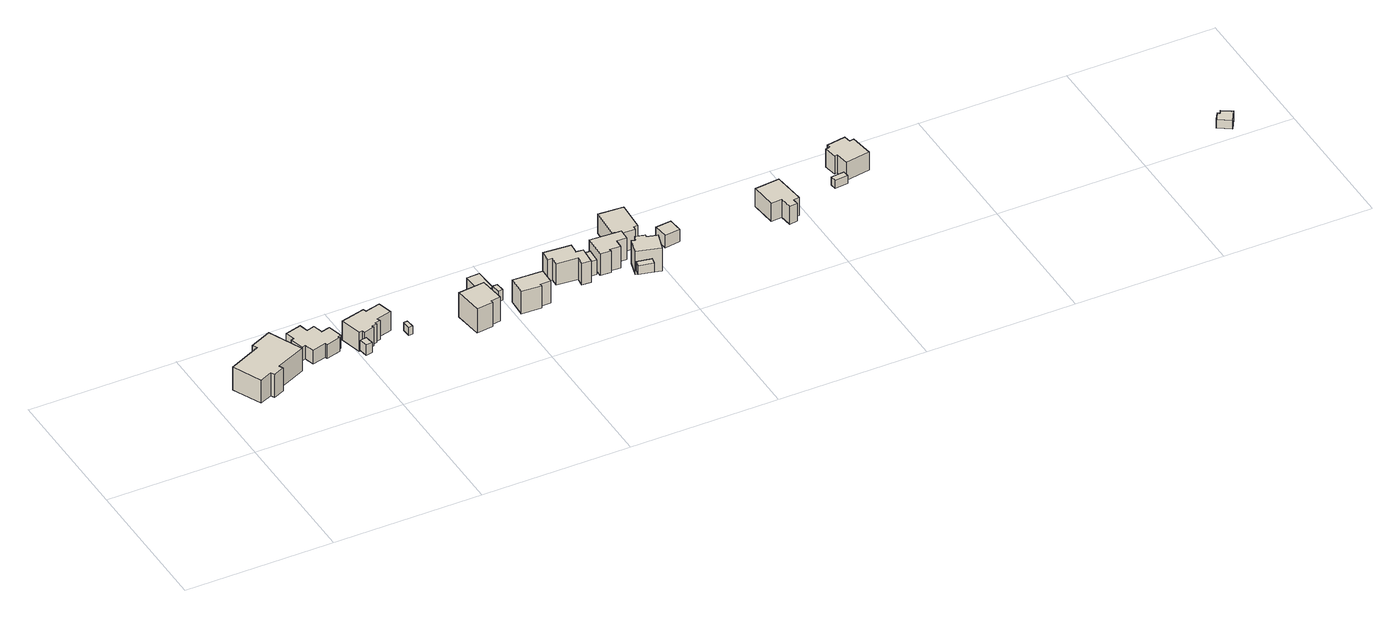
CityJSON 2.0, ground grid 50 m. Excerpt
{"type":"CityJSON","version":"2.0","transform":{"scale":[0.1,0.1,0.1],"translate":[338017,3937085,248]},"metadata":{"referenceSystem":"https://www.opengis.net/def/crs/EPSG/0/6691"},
"CityObjects":{
"building1":{"type":"Building","attributes":{"usage":"411","measuredHeight":10.8,"storeysAboveGround":2,"BuildingIDAttribute.prefecture":"14","BuildingIDAttribute.city":"14151","BuildingDetailAttribute.totalFloorArea":393.29,"BuildingDetailAttribute.buildingFootprintArea":196.64,"BuildingDetailAttribute.buildingStructureType":"601","BuildingDetailAttribute.buildingStructureOrgType":"1","BuildingDetailAttribute.orgUsage":"10","BuildingDetailAttribute.surveyYear":2015,"BuildingLandSlideRiskAttribute.description":"1","BuildingLandSlideRiskAttribute.areaType":"1"},"geometry":[{"type":"Solid","lod":"1","boundaries":[[[[0,1,2,3,4,5,6,7,8,9]],[[8,10,11,9]],[[7,12,10,8]],[[6,13,12,7]],[[5,14,13,6]],[[4,15,14,5]],[[3,16,15,4]],[[2,17,16,3]],[[1,18,17,2]],[[0,19,18,1]],[[9,11,19,0]],[[10,12,13,14,15,16,17,18,19,11]]]]}]},
"building2":{"type":"Building","attributes":{"usage":"411","measuredHeight":7.9,"storeysAboveGround":2,"BuildingIDAttribute.prefecture":"14","BuildingIDAttribute.city":"14151","BuildingDetailAttribute.totalFloorArea":126.97,"BuildingDetailAttribute.buildingFootprintArea":63.48,"BuildingDetailAttribute.buildingStructureType":"601","BuildingDetailAttribute.buildingStructureOrgType":"1","BuildingDetailAttribute.orgUsage":"10","BuildingDetailAttribute.surveyYear":2015,"BuildingLandSlideRiskAttribute.description":"1","BuildingLandSlideRiskAttribute.areaType":"1"},"geometry":[{"type":"Solid","lod":"1","boundaries":[[[[20,21,22,23,24,25,26,27,28,29,30,31,32,33,34,35]],[[34,36,37,35]],[[33,38,36,34]],[[32,39,38,33]],[[31,40,39,32]],[[30,41,40,31]],[[29,42,41,30]],[[28,43,42,29]],[[27,44,43,28]],[[26,45,44,27]],[[25,46,45,26]],[[24,47,46,25]],[[23,48,47,24]],[[22,49,48,23]],[[21,50,49,22]],[[20,51,50,21]],[[35,37,51,20]],[[36,38,39,40,41,42,43,44,45,46,47,48,49,50,51,37]]]]}]},
"building3":{"type":"Building","attributes":{"measuredHeight":4,"BuildingIDAttribute.prefecture":"14","BuildingIDAttribute.city":"14151","BuildingDetailAttribute.surveyYear":2015,"BuildingLandSlideRiskAttribute.description":"1","BuildingLandSlideRiskAttribute.areaType":"1"},"geometry":[{"type":"Solid","lod":"1","boundaries":[[[[52,53,54,55]],[[54,56,57,55]],[[53,58,56,54]],[[52,59,58,53]],[[55,57,59,52]],[[56,58,59,57]]]]}]},
"building4":{"type":"Building","attributes":{"usage":"411","measuredHeight":8.1,"storeysAboveGround":1,"BuildingIDAttribute.prefecture":"14","BuildingIDAttribute.city":"14151","BuildingDetailAttribute.totalFloorArea":75.97,"BuildingDetailAttribute.buildingFootprintArea":75.97,"BuildingDetailAttribute.buildingStructureType":"601","BuildingDetailAttribute.buildingStructureOrgType":"1","BuildingDetailAttribute.orgUsage":"10","BuildingDetailAttribute.surveyYear":2015,"BuildingLandSlideRiskAttribute.description":"1","BuildingLandSlideRiskAttribute.areaType":"1"},"geometry":[{"type":"Solid","lod":"1","boundaries":[[[[60,61,62,63,64,65,66,67,68,69,70,71,72,73]],[[72,74,75,73]],[[71,76,74,72]],[[70,77,76,71]],[[69,78,77,70]],[[68,79,78,69]],[[67,80,79,68]],[[66,81,80,67]],[[65,82,81,66]],[[64,83,82,65]],[[63,84,83,64]],[[62,85,84,63]],[[61,86,85,62]],[[60,87,86,61]],[[73,75,87,60]],[[74,76,77,78,79,80,81,82,83,84,85,86,87,75]]]]}]},
"building5":{"type":"Building","attributes":{"BuildingIDAttribute.prefecture":"14","BuildingIDAttribute.city":"14151","BuildingDetailAttribute.surveyYear":2015,"BuildingLandSlideRiskAttribute.description":"1","BuildingLandSlideRiskAttribute.areaType":"1"},"geometry":[{"type":"Solid","lod":"1","boundaries":[[[[88,89,90,91]],[[90,92,93,91]],[[89,94,92,90]],[[88,95,94,89]],[[91,93,95,88]],[[92,94,95,93]]]]}]},
"building6":{"type":"Building","attributes":{"usage":"411","measuredHeight":10,"storeysAboveGround":1,"BuildingIDAttribute.prefecture":"14","BuildingIDAttribute.city":"14151","BuildingDetailAttribute.totalFloorArea":70.71,"BuildingDetailAttribute.buildingFootprintArea":70.71,"BuildingDetailAttribute.buildingStructureType":"601","BuildingDetailAttribute.buildingStructureOrgType":"1","BuildingDetailAttribute.orgUsage":"10","BuildingDetailAttribute.surveyYear":2015,"BuildingLandSlideRiskAttribute.description":"1","BuildingLandSlideRiskAttribute.areaType":"1"},"geometry":[{"type":"Solid","lod":"1","boundaries":[[[[96,97,98,99,100,101]],[[100,102,103,101]],[[99,104,102,100]],[[98,105,104,99]],[[97,106,105,98]],[[96,107,106,97]],[[101,103,107,96]],[[102,104,105,106,107,103]]]]}]},
"building7":{"type":"Building","attributes":{"usage":"411","storeysAboveGround":1,"BuildingIDAttribute.prefecture":"14","BuildingIDAttribute.city":"14151","BuildingDetailAttribute.totalFloorArea":9.67,"BuildingDetailAttribute.buildingFootprintArea":9.67,"BuildingDetailAttribute.buildingStructureType":"601","BuildingDetailAttribute.buildingStructureOrgType":"1","BuildingDetailAttribute.orgUsage":"10","BuildingDetailAttribute.surveyYear":2015,"BuildingLandSlideRiskAttribute.description":"1","BuildingLandSlideRiskAttribute.areaType":"1"},"geometry":[{"type":"Solid","lod":"1","boundaries":[[[[108,109,110,111]],[[110,112,113,111]],[[109,114,112,110]],[[108,115,114,109]],[[111,113,115,108]],[[112,114,115,113]]]]}]},
"building8":{"type":"Building","attributes":{"usage":"411","measuredHeight":5.7,"storeysAboveGround":1,"BuildingIDAttribute.prefecture":"14","BuildingIDAttribute.city":"14151","BuildingDetailAttribute.totalFloorArea":30.87,"BuildingDetailAttribute.buildingFootprintArea":30.87,"BuildingDetailAttribute.buildingStructureType":"601","BuildingDetailAttribute.buildingStructureOrgType":"1","BuildingDetailAttribute.orgUsage":"10","BuildingDetailAttribute.surveyYear":2015,"BuildingLandSlideRiskAttribute.description":"1","BuildingLandSlideRiskAttribute.areaType":"1"},"geometry":[{"type":"Solid","lod":"1","boundaries":[[[[116,117,118,119]],[[118,120,121,119]],[[117,122,120,118]],[[116,123,122,117]],[[119,121,123,116]],[[120,122,123,121]]]]}]},
"building9":{"type":"Building","attributes":{"measuredHeight":4.3,"BuildingIDAttribute.prefecture":"14","BuildingIDAttribute.city":"14151","BuildingDetailAttribute.surveyYear":2015,"BuildingLandSlideRiskAttribute.description":"1","BuildingLandSlideRiskAttribute.areaType":"1"},"geometry":[{"type":"Solid","lod":"1","boundaries":[[[[124,125,126,127]],[[126,128,129,127]],[[125,130,128,126]],[[124,131,130,125]],[[127,129,131,124]],[[128,130,131,129]]]]}]},
"building10":{"type":"Building","attributes":{"usage":"411","measuredHeight":9,"storeysAboveGround":1,"BuildingIDAttribute.prefecture":"14","BuildingIDAttribute.city":"14151","BuildingDetailAttribute.totalFloorArea":52.3,"BuildingDetailAttribute.buildingFootprintArea":52.3,"BuildingDetailAttribute.buildingStructureType":"601","BuildingDetailAttribute.buildingStructureOrgType":"1","BuildingDetailAttribute.orgUsage":"10","BuildingDetailAttribute.surveyYear":2015,"BuildingLandSlideRiskAttribute.description":"1","BuildingLandSlideRiskAttribute.areaType":"1"},"geometry":[{"type":"Solid","lod":"1","boundaries":[[[[132,133,134,135,136,137]],[[136,138,139,137]],[[135,140,138,136]],[[134,141,140,135]],[[133,142,141,134]],[[132,143,142,133]],[[137,139,143,132]],[[138,140,141,142,143,139]]]]}]},
"building11":{"type":"Building","attributes":{"usage":"411","measuredHeight":9.1,"storeysAboveGround":2,"BuildingIDAttribute.prefecture":"14","BuildingIDAttribute.city":"14151","BuildingDetailAttribute.totalFloorArea":123.12,"BuildingDetailAttribute.buildingFootprintArea":61.56,"BuildingDetailAttribute.buildingStructureType":"601","BuildingDetailAttribute.buildingStructureOrgType":"1","BuildingDetailAttribute.orgUsage":"10","BuildingDetailAttribute.surveyYear":2015},"geometry":[{"type":"Solid","lod":"1","boundaries":[[[[144,145,146,147,148,149,150,151,152,153]],[[152,154,155,153]],[[151,156,154,152]],[[150,157,156,151]],[[149,158,157,150]],[[148,159,158,149]],[[147,160,159,148]],[[146,161,160,147]],[[145,162,161,146]],[[144,163,162,145]],[[153,155,163,144]],[[154,156,157,158,159,160,161,162,163,155]]]]}]},
"building12":{"type":"Building","attributes":{"measuredHeight":3.6,"BuildingIDAttribute.prefecture":"14","BuildingIDAttribute.city":"14151","BuildingDetailAttribute.surveyYear":2015},"geometry":[{"type":"Solid","lod":"1","boundaries":[[[[164,165,166,167]],[[166,168,169,167]],[[165,170,168,166]],[[164,171,170,165]],[[167,169,171,164]],[[168,170,171,169]]]]}]},
"building13":{"type":"Building","attributes":{"measuredHeight":7,"BuildingIDAttribute.prefecture":"14","BuildingIDAttribute.city":"14151","BuildingDetailAttribute.surveyYear":2015},"geometry":[{"type":"Solid","lod":"1","boundaries":[[[[172,173,174,175]],[[174,176,177,175]],[[173,178,176,174]],[[172,179,178,173]],[[175,177,179,172]],[[176,178,179,177]]]]}]},
"building14":{"type":"Building","attributes":{"usage":"411","measuredHeight":9.2,"storeysAboveGround":2,"BuildingIDAttribute.prefecture":"14","BuildingIDAttribute.city":"14151","BuildingDetailAttribute.totalFloorArea":108.92,"BuildingDetailAttribute.buildingFootprintArea":54.46,"BuildingDetailAttribute.buildingStructureType":"601","BuildingDetailAttribute.buildingStructureOrgType":"1","BuildingDetailAttribute.orgUsage":"10","BuildingDetailAttribute.surveyYear":2015},"geometry":[{"type":"Solid","lod":"1","boundaries":[[[[180,181,182,183,184,185,186,187]],[[186,188,189,187]],[[185,190,188,186]],[[184,191,190,185]],[[183,192,191,184]],[[182,193,192,183]],[[181,194,193,182]],[[180,195,194,181]],[[187,189,195,180]],[[188,190,191,192,193,194,195,189]]]]}]},
"building15":{"type":"Building","attributes":{"usage":"411","measuredHeight":3.9,"storeysAboveGround":2,"BuildingIDAttribute.prefecture":"14","BuildingIDAttribute.city":"14151","BuildingDetailAttribute.totalFloorArea":16.1,"BuildingDetailAttribute.buildingFootprintArea":8.05,"BuildingDetailAttribute.buildingStructureType":"601","BuildingDetailAttribute.buildingStructureOrgType":"1","BuildingDetailAttribute.orgUsage":"10","BuildingDetailAttribute.surveyYear":2015},"geometry":[{"type":"Solid","lod":"1","boundaries":[[[[196,197,198,199]],[[198,200,201,199]],[[197,202,200,198]],[[196,203,202,197]],[[199,201,203,196]],[[200,202,203,201]]]]}]},
"building16":{"type":"Building","attributes":{"usage":"411","measuredHeight":9.9,"storeysAboveGround":2,"BuildingIDAttribute.prefecture":"14","BuildingIDAttribute.city":"14151","BuildingDetailAttribute.totalFloorArea":91.95,"BuildingDetailAttribute.buildingFootprintArea":45.98,"BuildingDetailAttribute.buildingStructureType":"601","BuildingDetailAttribute.buildingStructureOrgType":"1","BuildingDetailAttribute.orgUsage":"10","BuildingDetailAttribute.surveyYear":2015},"geometry":[{"type":"Solid","lod":"1","boundaries":[[[[204,205,206,207,208,209,210,211]],[[210,212,213,211]],[[209,214,212,210]],[[208,215,214,209]],[[207,216,215,208]],[[206,217,216,207]],[[205,218,217,206]],[[204,219,218,205]],[[211,213,219,204]],[[212,214,215,216,217,218,219,213]]]]}]},
"building17":{"type":"Building","attributes":{"usage":"411","measuredHeight":7.8,"storeysAboveGround":1,"BuildingIDAttribute.prefecture":"14","BuildingIDAttribute.city":"14151","BuildingDetailAttribute.totalFloorArea":76.28,"BuildingDetailAttribute.buildingFootprintArea":76.28,"BuildingDetailAttribute.buildingStructureType":"601","BuildingDetailAttribute.buildingStructureOrgType":"1","BuildingDetailAttribute.orgUsage":"10","BuildingDetailAttribute.surveyYear":2015},"geometry":[{"type":"Solid","lod":"1","boundaries":[[[[220,221,222,223,224,225,226,227]],[[226,228,229,227]],[[225,230,228,226]],[[224,231,230,225]],[[223,232,231,224]],[[222,233,232,223]],[[221,234,233,222]],[[220,235,234,221]],[[227,229,235,220]],[[228,230,231,232,233,234,235,229]]]]}]},
"building18":{"type":"Building","attributes":{"usage":"411","measuredHeight":5.3,"storeysAboveGround":1,"BuildingIDAttribute.prefecture":"14","BuildingIDAttribute.city":"14151","BuildingDetailAttribute.totalFloorArea":19.64,"BuildingDetailAttribute.buildingFootprintArea":19.64,"BuildingDetailAttribute.buildingStructureType":"601","BuildingDetailAttribute.buildingStructureOrgType":"1","BuildingDetailAttribute.orgUsage":"10","BuildingDetailAttribute.surveyYear":2015},"geometry":[{"type":"Solid","lod":"1","boundaries":[[[[236,237,238,239]],[[238,240,241,239]],[[237,242,240,238]],[[236,243,242,237]],[[239,241,243,236]],[[240,242,243,241]]]]}]},
"building19":{"type":"Building","attributes":{"usage":"411","measuredHeight":8.4,"storeysAboveGround":2,"BuildingIDAttribute.prefecture":"14","BuildingIDAttribute.city":"14151","BuildingDetailAttribute.totalFloorArea":178.33,"BuildingDetailAttribute.buildingFootprintArea":89.17,"BuildingDetailAttribute.buildingStructureType":"601","BuildingDetailAttribute.buildingStructureOrgType":"1","BuildingDetailAttribute.orgUsage":"10","BuildingDetailAttribute.surveyYear":2015},"geometry":[{"type":"Solid","lod":"1","boundaries":[[[[244,245,246,247,248,249,250,251]],[[250,252,253,251]],[[249,254,252,250]],[[248,255,254,249]],[[247,256,255,248]],[[246,257,256,247]],[[245,258,257,246]],[[244,259,258,245]],[[251,253,259,244]],[[252,254,255,256,257,258,259,253]]]]}]},
"building20":{"type":"Building","attributes":{"measuredHeight":3.2,"BuildingIDAttribute.prefecture":"14","BuildingIDAttribute.city":"14151","BuildingDetailAttribute.surveyYear":2015},"geometry":[{"type":"Solid","lod":"1","boundaries":[[[[260,261,262,263]],[[262,264,265,263]],[[261,266,264,262]],[[260,267,266,261]],[[263,265,267,260]],[[264,266,267,265]]]]}]},
"building21":{"type":"Building","attributes":{"usage":"411","measuredHeight":8.6,"storeysAboveGround":2,"BuildingIDAttribute.prefecture":"14","BuildingIDAttribute.city":"14151","BuildingDetailAttribute.totalFloorArea":185.9,"BuildingDetailAttribute.buildingFootprintArea":92.95,"BuildingDetailAttribute.buildingStructureType":"601","BuildingDetailAttribute.buildingStructureOrgType":"1","BuildingDetailAttribute.orgUsage":"10","BuildingDetailAttribute.surveyYear":2015},"geometry":[{"type":"Solid","lod":"1","boundaries":[[[[268,269,270,271,272,273,274,275,276,277]],[[276,278,279,277]],[[275,280,278,276]],[[274,281,280,275]],[[273,282,281,274]],[[272,283,282,273]],[[271,284,283,272]],[[270,285,284,271]],[[269,286,285,270]],[[268,287,286,269]],[[277,279,287,268]],[[278,280,281,282,283,284,285,286,287,279]]]]}]},
"building22":{"type":"Building","attributes":{"usage":"415","measuredHeight":7.4,"storeysAboveGround":1,"BuildingIDAttribute.prefecture":"14","BuildingIDAttribute.city":"14151","BuildingDetailAttribute.totalFloorArea":17.17,"BuildingDetailAttribute.buildingFootprintArea":17.17,"BuildingDetailAttribute.buildingStructureType":"601","BuildingDetailAttribute.buildingStructureOrgType":"1","BuildingDetailAttribute.orgUsage":"50","BuildingDetailAttribute.surveyYear":2015,"BuildingLandSlideRiskAttribute.description":"1","BuildingLandSlideRiskAttribute.areaType":"2"},"geometry":[{"type":"Solid","lod":"1","boundaries":[[[[288,289,290,291,292,293]],[[292,294,295,293]],[[291,296,294,292]],[[290,297,296,291]],[[289,298,297,290]],[[288,299,298,289]],[[293,295,299,288]],[[294,296,297,298,299,295]]]]}]}
},
"vertices":[
[116,204,128],[108,220,128],[181,253,128],[233,139,128],[132,93,128],[138,80,128],[100,63,128],[94,76,128],[52,57,128],[7,154,128],[52,57,214],[7,154,214],[94,76,214],[100,63,214],[138,80,214],[132,93,214],[233,139,214],[181,253,214],[108,220,214],[116,204,214],
[301,281,127],[309,251,127],[336,259,127],[345,225,127],[374,233,127],[387,184,127],[376,180,127],[378,174,127],[329,160,127],[326,168,127],[279,155,127],[270,189,127],[257,185,127],[245,232,127],[255,234,127],[246,266,127],[255,234,178],[246,266,178],[245,232,178],[257,185,178],[270,189,178],[279,155,178],[326,168,178],[329,160,178],[378,174,178],[376,180,178],[387,184,178],[374,233,178],[345,225,178],[336,259,178],[309,251,178],[301,281,178],
[434,111,164],[438,80,164],[416,77,164],[411,107,164],[416,77,202],[411,107,202],[438,80,202],[434,111,202],
[480,216,148],[483,205,148],[534,218,148],[547,169,148],[495,156,148],[498,144,148],[481,141,148],[483,135,148],[465,131,148],[467,125,148],[431,115,148],[428,125,148],[416,121,148],[398,195,148],[416,121,219],[398,195,219],[428,125,219],[431,115,219],[467,125,219],[465,131,219],[483,135,219],[481,141,219],[498,144,219],[495,156,219],[547,169,219],[534,218,219],[483,205,219],[480,216,219],
[584,99,169],[571,98,169],[569,127,169],[582,128,169],[569,127,199],[582,128,199],[571,98,199],[584,99,199],
[842,28,173],[809,24,173],[810,15,173],[753,8,173],[742,104,173],[832,114,173],[742,104,264],[832,114,264],[753,8,264],[810,15,264],[809,24,264],[842,28,264],
[839,147,169],[786,143,169],[783,177,169],[836,181,169],[783,177,199],[836,181,199],[786,143,199],[839,147,199],
[836,230,148],[879,232,148],[883,150,148],[840,148,148],[883,150,201],[840,148,201],[879,232,201],[836,230,201],
[891,141,177],[894,111,177],[877,109,177],[874,140,177],[877,109,217],[874,140,217],[894,111,217],[891,141,217],
[1021,96,168],[1019,41,168],[984,42,168],[984,33,168],[917,36,168],[920,100,168],[917,36,251],[920,100,251],[984,33,251],[984,42,251],[1019,41,251],[1021,96,251],
[1162,181,160],[1159,146,160],[1183,144,160],[1178,85,160],[1148,87,160],[1150,115,160],[1080,121,160],[1081,149,160],[1066,150,160],[1069,188,160],[1066,150,240],[1069,188,240],[1081,149,240],[1080,121,240],[1150,115,240],[1148,87,240],[1178,85,240],[1183,144,240],[1159,146,240],[1162,181,240],
[1192,184,162],[1190,167,162],[1178,169,162],[1180,186,162],[1178,169,195],[1180,186,195],[1190,167,195],[1192,184,195],
[1213,156,162],[1210,108,162],[1186,110,162],[1190,157,162],[1186,110,216],[1190,157,216],[1210,108,216],[1213,156,216],
[1326,172,160],[1324,133,160],[1290,135,160],[1288,105,160],[1253,107,160],[1253,100,160],[1217,102,160],[1221,178,160],[1217,102,241],[1221,178,241],[1253,100,241],[1253,107,241],[1288,105,241],[1290,135,241],[1324,133,241],[1326,172,241],
[1361,41,180],[1356,19,180],[1307,29,180],[1312,51,180],[1307,29,213],[1312,51,213],[1356,19,213],[1361,41,213],
[1339,104,162],[1344,122,162],[1376,113,162],[1374,105,162],[1409,95,162],[1390,33,162],[1311,56,162],[1326,108,162],[1311,56,248],[1326,108,248],[1390,33,248],[1409,95,248],[1374,105,248],[1376,113,248],[1344,122,248],[1339,104,248],
[1408,222,125],[1394,223,125],[1393,209,125],[1329,213,125],[1330,225,125],[1323,225,125],[1329,328,125],[1414,323,125],[1329,328,197],[1414,323,197],[1323,225,197],[1330,225,197],[1329,213,197],[1393,209,197],[1394,223,197],[1408,222,197],
[1511,207,142],[1516,158,142],[1463,152,142],[1457,201,142],[1463,152,188],[1457,201,188],[1516,158,188],[1511,207,188],
[1885,226,132],[1897,117,132],[1876,115,132],[1878,95,132],[1851,92,132],[1846,133,132],[1809,129,132],[1800,217,132],[1809,129,199],[1800,217,199],[1846,133,199],[1851,92,199],[1878,95,199],[1876,115,199],[1897,117,199],[1885,226,199],
[2096,210,131],[2098,188,131],[2053,184,131],[2051,206,131],[2053,184,161],[2051,206,161],[2098,188,161],[2096,210,161],
[2102,208,128],[2096,252,128],[2086,251,128],[2079,295,128],[2094,298,128],[2092,310,128],[2157,320,128],[2161,297,128],[2176,300,128],[2187,221,128],[2176,300,195],[2187,221,195],[2161,297,195],[2157,320,195],[2092,310,195],[2094,298,195],[2079,295,195],[2086,251,195],[2096,252,195],[2102,208,195],
[3275,66,1],[3292,93,1],[3299,88,1],[3306,99,1],[3339,78,1],[3316,40,1],[3339,78,33],[3316,40,33],[3306,99,33],[3299,88,33],[3292,93,33],[3275,66,33]
]}
